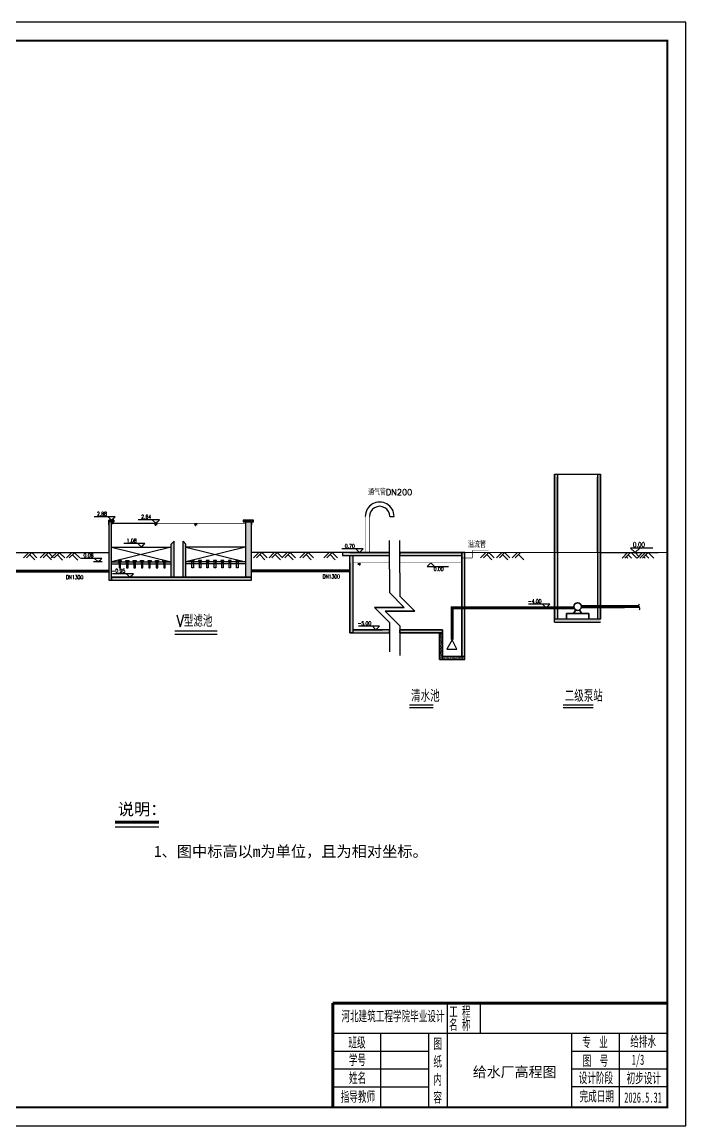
# Model space of a CAD drawing. Header units: millimetres. Extents: x -13300454 to -13101432, y 4628925 to 5943573.
# Drawn here: x -13143905 to -13108184, y 5884173 to 5943573 of the extents above; entities that cross this region are included whole.
import ezdxf

# ---------------------------------------------------------------- set-up
doc = ezdxf.new("R2010")
doc.units = ezdxf.units.MM
doc.linetypes.add('DASHED', pattern=[0.75, 0.5, -0.25])
for name, color, linetype in [('H墙线', 40, 'Continuous'), ('TEXT', 7, 'Continuous'), ('TK', 7, 'Continuous'), ('TWT_TITLE', 7, 'Continuous'), ('其他', 7, 'Continuous'), ('图层1', 1, 'Continuous'), ('墙体', 2, 'Continuous'), ('文字', 80, 'Continuous'), ('水位线', 7, 'Continuous'), ('管件', 6, 'Continuous'), ('结构线', 7, 'Continuous'), ('，', 7, 'Continuous')]:
    doc.layers.add(name, color=color, linetype=linetype)
for name, color, linetype, lineweight in [('H排水管线', 4, 'DASHED', 50), ('H方向线', 6, 'Continuous', 25), ('H绿化带', 3, 'Continuous', 9), ('构筑物2', 202, 'Continuous', 35), ('标注', 3, 'Continuous', 20), ('水厂流程管线', 10, 'Continuous', 70), ('水处理管路', 172, 'Continuous', 70)]:
    doc.layers.add(name, color=color, linetype=linetype, lineweight=lineweight)
doc.styles.add('DIMST', font='', dxfattribs={"width": 0.8})
doc.styles.add('HZ-01', font='simplex.shx', dxfattribs={"width": 0.7, "height": 350, "bigfont": 'hztxt.shx'})
doc.styles.get("Standard").update_dxf_attribs({"font": 'txt', "bigfont": 'gbcbig.shx'})
doc.styles.add('中文', font='', dxfattribs={"width": 0.7, "height": 5000})
doc.styles.get('DIMST').set_extended_font_data('SimSun')
doc.styles.get('中文').set_extended_font_data('SimSun')
pattern_1 = [(37.5, (-2400649.453, 2132576.912), (-1.28002504, 39.15305899), [0, -30.8864, 0, -34.544, 0, -33.02]), (7.5, (-2400649.453, 2132576.91), (35.96186265, 57.34600805), [0, -16.6624, 0, -27.8384, 0, -10.668]), (327.5, (-2400674.447, 2132576.912), (63.27938962, 0.11497477), [0, -10.16, 0, -36.576, 0, -47.752]), (317.5, (-2400674.447, 2132576.91), (61.0845162, 17.83434586), [0, -5.08, 0, -23.9776, 0, -27.432])]

# ---------------------------------------------------------------- blocks, each defined once
blk = doc.blocks.new('biaogao1')
at = {"layer": '墙体', "ltscale": 0.01}
for p, q in [((953, 247), (-247, 247)), ((-247, 247), (0, 0)), ((0, 0), (247, 247))]:
    blk.add_line(p, q, dxfattribs=at)

msp = doc.modelspace()

# ---------------------------------------------------------------- hatches: boundary and pattern name
at = {"layer": 'TK'}
h = msp.add_hatch(dxfattribs=at)
h.set_pattern_fill('AR-SAND', color=256, scale=0.8, style=0)
h.set_pattern_definition([(142.5, (-23834685.073, 2136787.938), (1.28002504, 39.15305899), [0, -30.8864, 0, -34.544, 0, -33.02]), (172.5, (-23834685.073, 2136787.94), (-35.96186265, 57.34600805), [0, -16.6624, 0, -27.8384, 0, -10.668]), (212.5, (-23834660.08, 2136787.938), (-63.27938962, 0.11497477), [0, -10.16, 0, -36.576, 0, -47.752]), (222.5, (-23834660.08, 2136787.94), (-61.0845162, 17.83434586), [0, -5.08, 0, -23.9776, 0, -27.432])])
h.paths.add_polyline_path([(-13115255, 5919241), (-13115095, 5919241), (-13115095, 5911441), (-13115255, 5911441)])
h = msp.add_hatch(dxfattribs=at)
h.set_pattern_fill('AR-SAND', color=256, scale=0.8, style=0)
h.set_pattern_definition([(37.5, (-2393342.58, 2136787.938), (-1.28002504, 39.15305899), [0, -30.8864, 0, -34.544, 0, -33.02]), (7.5, (-2393342.58, 2136787.94), (35.96186265, 57.34600805), [0, -16.6624, 0, -27.8384, 0, -10.668]), (327.5, (-2393367.573, 2136787.938), (63.27938962, 0.11497477), [0, -10.16, 0, -36.576, 0, -47.752]), (317.5, (-2393367.573, 2136787.94), (61.0845162, 17.83434586), [0, -5.08, 0, -23.9776, 0, -27.432])])
h.paths.add_polyline_path([(-13112773, 5919241), (-13112933, 5919241), (-13112933, 5911441), (-13112773, 5911441)])
h = msp.add_hatch(dxfattribs=at)
h.set_pattern_fill('AR-SAND', color=256, scale=0.8, style=0)
h.set_pattern_definition(pattern_1)
h.paths.add_polyline_path([(-13138965, 5916762), (-13138965, 5916682), (-13139245, 5916682), (-13139245, 5916762)])
h = msp.add_hatch(dxfattribs=at)
h.set_pattern_fill('AR-SAND', color=256, scale=0.8, style=0)
h.set_pattern_definition(pattern_1)
h.paths.add_polyline_path([(-13139085, 5913538), (-13139085, 5916682), (-13139245, 5916682), (-13139245, 5913538)])
h = msp.add_hatch(dxfattribs=at)
h.set_pattern_fill('AR-SAND', color=256, scale=0.8, style=0)
h.set_pattern_definition(pattern_1)
h.paths.add_polyline_path([(-13131445, 5916762), (-13132005, 5916762), (-13132005, 5916682), (-13131445, 5916682)])
h = msp.add_hatch(dxfattribs=at)
h.set_pattern_fill('AR-SAND', color=256, scale=0.8, style=0)
h.set_pattern_definition(pattern_1)
h.paths.add_polyline_path([(-13131445, 5916762), (-13132005, 5916762), (-13132005, 5916682), (-13131445, 5916682)])
edge = h.paths.add_edge_path(flags=17)
edge.add_line((-13131445, 5916762), (-13131725, 5916762))
edge.add_line((-13131445, 5916682), (-13131445, 5916762))
edge.add_line((-13131565, 5916682), (-13131445, 5916682))
h = msp.add_hatch(dxfattribs=at)
h.set_pattern_fill('AR-SAND', color=256, scale=0.8, style=0)
h.set_pattern_definition(pattern_1)
h.paths.add_polyline_path([(-13131885, 5913698), (-13131565, 5913698), (-13131565, 5916682), (-13131885, 5916682)])
h = msp.add_hatch(dxfattribs=at)
h.set_pattern_fill('AR-SAND', color=256, scale=0.8, style=0)
h.set_pattern_definition(pattern_1)
edge = h.paths.add_edge_path()
edge.add_line((-13135725, 5913698), (-13135726, 5915641))
edge.add_line((-13135885, 5915482), (-13135726, 5915641))
edge.add_line((-13135885, 5913698), (-13135885, 5915482))
edge.add_line((-13135885, 5913698), (-13135725, 5913698))
h = msp.add_hatch(dxfattribs=at)
h.set_pattern_fill('AR-SAND', color=256, scale=0.8, style=0)
h.set_pattern_definition(pattern_1)
edge = h.paths.add_edge_path()
edge.add_line((-13135245, 5913698), (-13135245, 5915641))
edge.add_line((-13135085, 5913698), (-13135085, 5915482))
edge.add_line((-13135085, 5915482), (-13135245, 5915641))
edge.add_line((-13135245, 5913698), (-13135085, 5913698))
h = msp.add_hatch(dxfattribs=at)
h.set_pattern_fill('AR-SAND', color=256, scale=0.8, style=0)
h.set_pattern_definition(pattern_1)
h.paths.add_polyline_path([(-13124136, 5915030), (-13126669, 5915030), (-13126669, 5914870), (-13124136, 5914870)])
h = msp.add_hatch(dxfattribs=at)
h.set_pattern_fill('AR-SAND', color=256, scale=0.8, style=0)
h.set_pattern_definition(pattern_1)
h.paths.add_polyline_path([(-13126269, 5914870), (-13126109, 5914870), (-13126109, 5910710), (-13126269, 5910710)])
h = msp.add_hatch(dxfattribs=at)
h.set_pattern_fill('AR-SAND', color=256, scale=0.8, style=0)
h.set_pattern_definition(pattern_1)
h.paths.add_polyline_path([(-13120240, 5915030), (-13123573, 5915030), (-13123573, 5914870), (-13120240, 5914870)])
h = msp.add_hatch(dxfattribs=at)
h.set_pattern_fill('AR-SAND', color=256, scale=0.8, style=0)
h.set_pattern_definition(pattern_1)
h.paths.add_polyline_path([(-13120240, 5915030), (-13123573, 5915030), (-13123573, 5914870), (-13120240, 5914870)])
edge = h.paths.add_edge_path()
edge.add_line((-13123573, 5915030), (-13120080, 5915030))
edge.add_line((-13123573, 5914870), (-13120240, 5914870))
h = msp.add_hatch(dxfattribs=at)
h.set_pattern_fill('AR-SAND', color=256, scale=0.8, style=0)
h.set_pattern_definition(pattern_1)
h.paths.add_polyline_path([(-13120080, 5915030), (-13120240, 5915030), (-13120240, 5909430), (-13120080, 5909430)])
h = msp.add_hatch(dxfattribs=at)
h.set_pattern_fill('AR-SAND', color=256, scale=0.8, style=0)
h.set_pattern_definition(pattern_1)
h.paths.add_polyline_path([(-13131565, 5913698), (-13139085, 5913698), (-13139085, 5913538), (-13131565, 5913538)])
h = msp.add_hatch(dxfattribs=at)
h.set_pattern_fill('AR-SAND', color=256, scale=0.8, style=0)
h.set_pattern_definition([(37.5, (-2393342.58, 2134587.938), (-1.28002504, 39.15305899), [0, -30.8864, 0, -34.544, 0, -33.02]), (7.5, (-2393342.58, 2134587.94), (35.96186265, 57.34600805), [0, -16.6624, 0, -27.8384, 0, -10.668]), (327.5, (-2393367.573, 2134587.938), (63.27938962, 0.11497477), [0, -10.16, 0, -36.576, 0, -47.752]), (317.5, (-2393367.573, 2134587.94), (61.0845162, 17.83434586), [0, -5.08, 0, -23.9776, 0, -27.432])])
h.paths.add_polyline_path([(-13112773, 5911441), (-13115255, 5911441), (-13115247, 5911281), (-13112773, 5911281)])
h = msp.add_hatch(dxfattribs=at)
h.set_pattern_fill('AR-SAND', color=256, scale=0.8, style=0)
h.set_pattern_definition(pattern_1)
h.paths.add_polyline_path([(-13124136, 5910870), (-13126109, 5910870), (-13126109, 5910710), (-13124136, 5910710)])
edge = h.paths.add_edge_path()
edge.add_line((-13126269, 5910710), (-13124136, 5910710))
edge.add_line((-13126109, 5910870), (-13124515, 5910870))
h = msp.add_hatch(dxfattribs=at)
h.set_pattern_fill('AR-SAND', color=256, scale=0.8, style=0)
h.set_pattern_definition(pattern_1)
h.paths.add_polyline_path([(-13124136, 5910870), (-13126109, 5910870), (-13126109, 5910710), (-13124136, 5910710)])
h = msp.add_hatch(dxfattribs=at)
h.set_pattern_fill('AR-SAND', color=256, scale=0.8, style=0)
h.set_pattern_definition(pattern_1)
h.paths.add_polyline_path([(-13121280, 5910710), (-13123573, 5910710), (-13123573, 5910870), (-13121280, 5910870)])
h.paths.add_polyline_path([(-13123573, 5910870), (-13121280, 5910870)])
edge = h.paths.add_edge_path()
edge.add_line((-13123573, 5910710), (-13121440, 5910710))
h = msp.add_hatch(dxfattribs=at)
h.set_pattern_fill('AR-SAND', color=256, scale=0.8, style=0)
h.set_pattern_definition(pattern_1)
h.paths.add_polyline_path([(-13121280, 5910710), (-13123573, 5910710), (-13123573, 5910870), (-13121280, 5910870)])
h = msp.add_hatch(dxfattribs=at)
h.set_pattern_fill('AR-SAND', color=256, scale=0.8, style=0)
h.set_pattern_definition(pattern_1)
h.paths.add_polyline_path([(-13121280, 5910710), (-13121280, 5909270), (-13121440, 5909270), (-13121440, 5910710)])
h = msp.add_hatch(dxfattribs=at)
h.set_pattern_fill('AR-SAND', color=256, scale=0.8, style=0)
h.set_pattern_definition(pattern_1)
h.paths.add_polyline_path([(-13120080, 5909430), (-13121280, 5909430), (-13121280, 5909270), (-13120080, 5909270)])

# ---------------------------------------------------------------- linework, layer by layer
at = {"color": 7}
for p, q in [((-13112773, 5915030), (-13109686, 5915030)), ((-13111322, 5915022), (-13111622, 5914722)), ((-13111172, 5915022), (-13111472, 5914722)), ((-13111386, 5914795), (-13111312, 5914722)), ((-13111285, 5914902), (-13111105, 5914722)), ((-13111129, 5915022), (-13110829, 5914722)), ((-13110916, 5915022), (-13110716, 5914822)), ((-13110516, 5915022), (-13110816, 5914722)), ((-13110366, 5915022), (-13110666, 5914722)), ((-13110216, 5915022), (-13110516, 5914722)), ((-13110456, 5914795), (-13110382, 5914722)), ((-13110355, 5914902), (-13110175, 5914722)), ((-13110216, 5915022), (-13109916, 5914722))]:
    msp.add_line(p, q, dxfattribs=at)
for p, q in [((-13114220, 5912071), (-13114220, 5912071)), ((-13138904, 5900273), (-13136553, 5900273))]:
    msp.add_line(p, q)
at = {"lineweight": 70}
msp.add_line((-13138904, 5900521), (-13136553, 5900521), dxfattribs=at)
at = {"color": 0}
for p, q in [((-13109184, 5890773), (-13109184, 5885173)), ((-13114326, 5885173), (-13109184, 5885173)), ((-13192284, 5884173), (-13108184, 5884173))]:
    msp.add_line(p, q, dxfattribs=at)
at = {"layer": 'H墙线'}
for p, q in [((-13115255, 5915081), (-13115255, 5919241)), ((-13112773, 5915081), (-13112773, 5919241)), ((-13115095, 5915081), (-13115095, 5919081)), ((-13112933, 5915081), (-13112933, 5919081)), ((-13124136, 5914536), (-13124136, 5915685)), ((-13123573, 5913940), (-13123573, 5915685)), ((-13144424, 5915030), (-13140215, 5915030)), ((-13126269, 5915030), (-13124136, 5915030)), ((-13124136, 5914136), (-13124136, 5914536)), ((-13123573, 5915030), (-13120080, 5915030)), ((-13120240, 5910870), (-13120240, 5914870)), ((-13120080, 5910870), (-13120080, 5915030)), ((-13124136, 5914136), (-13124136, 5912872)), ((-13123573, 5913940), (-13123573, 5912676)), ((-13124136, 5912872), (-13123336, 5912072)), ((-13123573, 5912676), (-13122773, 5911876)), ((-13124136, 5912072), (-13124936, 5912072)), ((-13124936, 5912072), (-13123336, 5912072)), ((-13123336, 5912072), (-13124936, 5912072)), ((-13124936, 5912072), (-13124136, 5911272)), ((-13123573, 5911876), (-13124373, 5911876)), ((-13124373, 5911876), (-13122773, 5911876)), ((-13122773, 5911876), (-13124373, 5911876)), ((-13124373, 5911876), (-13123573, 5911076)), ((-13124136, 5911272), (-13124136, 5910479)), ((-13124136, 5910976), (-13124136, 5910816)), ((-13123573, 5911076), (-13123573, 5910283)), ((-13115255, 5911281), (-13112933, 5911281)), ((-13112933, 5911441), (-13115058, 5911441)), ((-13124136, 5910479), (-13124136, 5909679)), ((-13121440, 5910710), (-13121440, 5909270)), ((-13121280, 5909430), (-13121280, 5910870)), ((-13120240, 5909430), (-13120240, 5910870)), ((-13120080, 5909270), (-13120080, 5910870)), ((-13123573, 5910283), (-13123573, 5909483)), ((-13121440, 5909270), (-13120240, 5909270)), ((-13120240, 5909430), (-13121280, 5909430))]:
    msp.add_line(p, q, dxfattribs=at)
at = {"layer": 'H墙线', "const_width": 160}
for points in [[(-13144741, 5916206), (-13144741, 5914024), (-13139245, 5914024)], [(-13131565, 5914049), (-13126269, 5914049)], [(-13120760, 5910333), (-13120760, 5912061), (-13114227, 5912061)], [(-13113807, 5912121), (-13110691, 5912121)]]:
    msp.add_lwpolyline(points, dxfattribs=at)
at = {"layer": 'H排水管线'}
for p, q in [((-13136708, 5916554), (-13136788, 5916554)), ((-13136708, 5916522), (-13136748, 5916522)), ((-13136748, 5916522), (-13136668, 5916522)), ((-13136708, 5916495), (-13136716, 5916495)), ((-13136716, 5916495), (-13136700, 5916495)), ((-13136708, 5916554), (-13136628, 5916554)), ((-13134567, 5916554), (-13134647, 5916554)), ((-13134567, 5916522), (-13134607, 5916522)), ((-13134607, 5916522), (-13134527, 5916522)), ((-13134567, 5916495), (-13134575, 5916495)), ((-13134575, 5916495), (-13134559, 5916495)), ((-13134567, 5916554), (-13134487, 5916554)), ((-13125750, 5914422), (-13125830, 5914422)), ((-13125790, 5914390), (-13125710, 5914390)), ((-13125758, 5914363), (-13125742, 5914363)), ((-13125750, 5914422), (-13125670, 5914422))]:
    msp.add_line(p, q, dxfattribs=at)
at = {"layer": 'H排水管线', "const_width": 24}
for points in [[(-13139085, 5916602), (-13131885, 5916602)], [(-13126109, 5914470), (-13124136, 5914470)], [(-13123573, 5914470), (-13120240, 5914470)]]:
    msp.add_lwpolyline(points, dxfattribs=at)
at = {"layer": 'H方向线'}
for p, q in [((-13142319, 5915030), (-13139245, 5915030)), ((-13126669, 5915030), (-13131565, 5915030))]:
    msp.add_line(p, q, dxfattribs=at)
at = {"layer": 'H绿化带'}
for p, q in [((-13143546, 5915030), (-13143829, 5914747)), ((-13143386, 5915030), (-13143669, 5914747)), ((-13143500, 5914917), (-13143217, 5914634)), ((-13143386, 5915030), (-13143104, 5914747)), ((-13142652, 5915030), (-13142934, 5914747)), ((-13142492, 5915030), (-13142774, 5914747)), ((-13142605, 5914917), (-13142322, 5914634)), ((-13142492, 5915030), (-13142209, 5914747)), ((-13142054, 5915018), (-13142336, 5914735)), ((-13141894, 5915018), (-13142176, 5914735)), ((-13142007, 5914905), (-13141724, 5914622)), ((-13141894, 5915018), (-13141611, 5914735)), ((-13141241, 5915018), (-13141523, 5914735)), ((-13141081, 5915018), (-13141363, 5914735)), ((-13141194, 5914905), (-13140911, 5914622)), ((-13141081, 5915018), (-13140798, 5914735)), ((-13131164, 5915030), (-13131447, 5914747)), ((-13131004, 5915030), (-13131287, 5914747)), ((-13131118, 5914917), (-13130835, 5914634)), ((-13131004, 5915030), (-13130722, 5914747)), ((-13130335, 5915030), (-13130618, 5914747)), ((-13130175, 5915030), (-13130458, 5914747)), ((-13130288, 5914917), (-13130005, 5914634)), ((-13130175, 5915030), (-13129892, 5914747)), ((-13129643, 5915030), (-13129926, 5914747)), ((-13129483, 5915030), (-13129766, 5914747)), ((-13129597, 5914917), (-13129314, 5914634)), ((-13129483, 5915030), (-13129201, 5914747)), ((-13128672, 5915030), (-13128955, 5914747)), ((-13128512, 5915030), (-13128795, 5914747)), ((-13128626, 5914917), (-13128343, 5914634)), ((-13128512, 5915030), (-13128230, 5914747)), ((-13127382, 5915030), (-13127664, 5914747)), ((-13127222, 5915030), (-13127504, 5914747)), ((-13127335, 5914917), (-13127052, 5914634)), ((-13127222, 5915030), (-13126939, 5914747)), ((-13120080, 5915030), (-13109184, 5915030)), ((-13118950, 5915030), (-13119233, 5914747)), ((-13118790, 5915030), (-13119073, 5914747)), ((-13118903, 5914917), (-13118621, 5914634)), ((-13118790, 5915030), (-13118507, 5914747)), ((-13118097, 5915030), (-13118379, 5914747)), ((-13117937, 5915030), (-13118219, 5914747)), ((-13118050, 5914917), (-13117767, 5914634)), ((-13117937, 5915030), (-13117654, 5914747)), ((-13117243, 5915030), (-13117526, 5914747)), ((-13117083, 5915030), (-13117366, 5914747)), ((-13117196, 5914917), (-13116913, 5914634))]:
    msp.add_line(p, q, dxfattribs=at)
at = {"layer": 'TEXT'}
for p, q in [((-13124116, 5916969), (-13123886, 5916969)), ((-13139085, 5916602), (-13136708, 5916602)), ((-13139602, 5914522), (-13140070, 5914527)), ((-13126269, 5915030), (-13126669, 5915030)), ((-13126669, 5915030), (-13126669, 5914870)), ((-13126669, 5914870), (-13126269, 5914870)), ((-13126109, 5914870), (-13124136, 5914870)), ((-13123573, 5914870), (-13120240, 5914870))]:
    msp.add_line(p, q, dxfattribs=at)
at = {"layer": 'TEXT', "const_width": 24}
for points in [[(-13125438, 5915030), (-13125438, 5917048)], [(-13125203, 5915030), (-13125203, 5917048)]]:
    msp.add_lwpolyline(points, dxfattribs=at)
at = {"layer": 'TEXT'}
for radius, start, end in [(776, 0, 180.00004), (546, 359.99999, 180.00005)]:
    msp.add_arc((-13124662, 5916969), radius, start, end, dxfattribs=at)
at = {"layer": 'TK'}
for p, q in [((-13115255, 5911441), (-13115255, 5919241)), ((-13115255, 5919241), (-13112773, 5919241)), ((-13115255, 5919241), (-13115255, 5911441)), ((-13115255, 5911281), (-13115255, 5919241)), ((-13115095, 5919241), (-13115095, 5911441)), ((-13112933, 5919241), (-13112933, 5911441)), ((-13112773, 5919241), (-13112773, 5911441)), ((-13112773, 5911441), (-13112773, 5919241)), ((-13139245, 5916762), (-13138965, 5916762)), ((-13139245, 5916682), (-13139245, 5916762)), ((-13138965, 5916682), (-13139245, 5916682)), ((-13139245, 5916682), (-13139245, 5913538)), ((-13139085, 5916682), (-13139245, 5916682)), ((-13139085, 5913538), (-13139085, 5916682)), ((-13138965, 5916762), (-13138965, 5916682)), ((-13131445, 5916762), (-13132005, 5916762)), ((-13132005, 5916762), (-13132005, 5916682)), ((-13132005, 5916682), (-13131445, 5916682)), ((-13131565, 5916682), (-13131885, 5916682)), ((-13131885, 5916682), (-13131885, 5913698)), ((-13131565, 5913698), (-13131565, 5916682)), ((-13131445, 5916682), (-13131445, 5916762)), ((-13139085, 5915322), (-13139085, 5915402)), ((-13124136, 5915030), (-13126669, 5915030)), ((-13126669, 5915030), (-13126669, 5914870)), ((-13126669, 5914870), (-13124136, 5914870)), ((-13126269, 5914870), (-13126109, 5914870)), ((-13126269, 5910710), (-13126269, 5914870)), ((-13126109, 5914870), (-13126109, 5910710)), ((-13124136, 5914870), (-13124136, 5915030)), ((-13123573, 5915030), (-13123573, 5914870)), ((-13120240, 5915030), (-13123573, 5915030)), ((-13123573, 5914870), (-13120240, 5914870)), ((-13120080, 5915030), (-13120240, 5915030)), ((-13120240, 5915030), (-13120240, 5909430)), ((-13120240, 5914870), (-13120240, 5915030)), ((-13120080, 5909430), (-13120080, 5915030)), ((-13139245, 5913538), (-13139085, 5913538)), ((-13131565, 5913698), (-13139085, 5913698)), ((-13139085, 5913698), (-13139085, 5913538)), ((-13139085, 5913538), (-13131565, 5913538)), ((-13135885, 5913698), (-13135725, 5913698)), ((-13135245, 5913698), (-13135085, 5913698)), ((-13131885, 5913698), (-13131565, 5913698)), ((-13131565, 5913538), (-13131565, 5913698)), ((-13112773, 5911441), (-13115255, 5911441)), ((-13115255, 5911281), (-13112773, 5911281)), ((-13112773, 5911441), (-13115058, 5911441)), ((-13135683, 5910807), (-13135043, 5910807)), ((-13135683, 5910631), (-13133414, 5910631)), ((-13135043, 5910807), (-13133414, 5910807)), ((-13126109, 5910710), (-13126269, 5910710)), ((-13124136, 5910870), (-13126109, 5910870)), ((-13126109, 5910870), (-13126109, 5910710)), ((-13126109, 5910710), (-13124136, 5910710)), ((-13124136, 5910710), (-13124136, 5910870)), ((-13123573, 5910710), (-13123573, 5910870)), ((-13123573, 5910870), (-13121280, 5910870)), ((-13121280, 5910710), (-13123573, 5910710)), ((-13121440, 5910710), (-13121280, 5910710)), ((-13121440, 5909270), (-13121440, 5910710)), ((-13121280, 5910870), (-13121280, 5910710)), ((-13121280, 5910710), (-13121280, 5909270)), ((-13120080, 5909430), (-13121280, 5909430)), ((-13121280, 5909270), (-13120080, 5909270)), ((-13123060, 5906837), (-13121780, 5906837)), ((-13114789, 5906837), (-13113172, 5906837)), ((-13123060, 5906695), (-13122420, 5906695)), ((-13122420, 5906695), (-13121780, 5906695)), ((-13114789, 5906695), (-13114149, 5906695)), ((-13114149, 5906695), (-13113172, 5906695))]:
    msp.add_line(p, q, dxfattribs=at)
at = {"layer": 'TWT_TITLE', "color": 0}
msp.add_lwpolyline([(-13192284, 5884173), (-13108184, 5884173), (-13108184, 5943573), (-13192284, 5943573)], close=True, dxfattribs=at)
at = {"layer": 'TWT_TITLE', "color": 0, "const_width": 100}
msp.add_lwpolyline([(-13189784, 5885173), (-13109184, 5885173), (-13109184, 5942573), (-13189784, 5942573)], close=True, dxfattribs=at)
at = {"layer": '其他'}
for p, q in [((-13139279, 5916955), (-13140031, 5916955)), ((-13139085, 5916762), (-13139279, 5916955)), ((-13138892, 5916955), (-13139279, 5916955)), ((-13139085, 5916762), (-13138892, 5916955)), ((-13139085, 5916762), (-13138967, 5916880)), ((-13136901, 5916795), (-13137654, 5916795)), ((-13136708, 5916602), (-13136901, 5916795)), ((-13136515, 5916795), (-13136901, 5916795)), ((-13136708, 5916602), (-13136515, 5916795)), ((-13136708, 5916602), (-13136590, 5916720)), ((-13137679, 5915515), (-13138431, 5915515)), ((-13137485, 5915322), (-13137679, 5915515)), ((-13137292, 5915515), (-13137679, 5915515)), ((-13137485, 5915322), (-13137292, 5915515)), ((-13137485, 5915322), (-13137367, 5915440)), ((-13125943, 5915223), (-13126695, 5915223)), ((-13125749, 5915030), (-13125943, 5915223)), ((-13125556, 5915223), (-13125943, 5915223)), ((-13125749, 5915030), (-13125556, 5915223)), ((-13125749, 5915030), (-13125631, 5915148)), ((-13140002, 5914715), (-13140755, 5914715)), ((-13139809, 5914522), (-13140002, 5914715)), ((-13139616, 5914715), (-13140002, 5914715)), ((-13139809, 5914522), (-13139616, 5914715)), ((-13139809, 5914522), (-13139691, 5914640)), ((-13121906, 5914470), (-13122099, 5914277)), ((-13121906, 5914470), (-13121713, 5914277)), ((-13138294, 5913891), (-13139047, 5913891)), ((-13138101, 5913698), (-13138294, 5913891)), ((-13137908, 5913891), (-13138294, 5913891)), ((-13138101, 5913698), (-13137908, 5913891)), ((-13121981, 5914395), (-13122099, 5914277)), ((-13122099, 5914277), (-13121713, 5914277)), ((-13121713, 5914277), (-13120961, 5914277)), ((-13138101, 5913698), (-13137983, 5913816)), ((-13115893, 5912254), (-13116646, 5912254)), ((-13115700, 5912061), (-13115893, 5912254)), ((-13115507, 5912254), (-13115893, 5912254)), ((-13115700, 5912061), (-13115507, 5912254)), ((-13115700, 5912061), (-13115582, 5912179)), ((-13125056, 5911063), (-13125809, 5911063)), ((-13124863, 5910870), (-13125056, 5911063)), ((-13124670, 5911063), (-13125056, 5911063)), ((-13124863, 5910870), (-13124670, 5911063)), ((-13124863, 5910870), (-13124745, 5910988)), ((-13120760, 5910333), (-13121046, 5909836)), ((-13120517, 5909836), (-13120760, 5910333)), ((-13121046, 5909836), (-13120517, 5909836))]:
    msp.add_line(p, q, dxfattribs=at)
at = {"layer": '其他', "const_width": 24}
for points in [[(-13119679, 5914737), (-13119679, 5915143), (-13118790, 5915143)], [(-13120240, 5914737), (-13119679, 5914737)]]:
    msp.add_lwpolyline(points, dxfattribs=at)
at = {"layer": '构筑物2'}
for p, q in [((-13114614, 5911441), (-13114614, 5911741)), ((-13114614, 5911741), (-13113414, 5911741)), ((-13114231, 5911741), (-13114116, 5911942)), ((-13113911, 5911942), (-13113797, 5911741)), ((-13113414, 5911741), (-13113414, 5911441))]:
    msp.add_line(p, q, dxfattribs=at)
msp.add_circle((-13114014, 5912121), 207, dxfattribs=at)
at = {"layer": '水位线'}
for p, q in [((-13115081, 5912063), (-13114889, 5912063)), ((-13115033, 5912036), (-13114930, 5912036)), ((-13114995, 5912012), (-13114965, 5912012))]:
    msp.add_line(p, q, dxfattribs=at)
at = {"layer": '水厂流程管线', "const_width": 24}
for points in [[(-13144741, 5914024), (-13139245, 5914024)], [(-13131565, 5914049), (-13126269, 5914049)], [(-13113807, 5912121), (-13110691, 5912121)], [(-13120760, 5910333), (-13120760, 5912061), (-13118103, 5912061)]]:
    msp.add_lwpolyline(points, dxfattribs=at)
at = {"layer": '水处理管路'}
msp.add_line((-13113807, 5912101), (-13111494, 5912101), dxfattribs=at)
at = {"layer": '管件'}
for points, start_tangent, end_tangent in [([(-13110699, 5912254), (-13110734, 5912177), (-13110699, 5912100)], (-0.772766, -0.634691), (0.462401, -0.886671)), ([(-13110699, 5911947), (-13110664, 5912024), (-13110699, 5912100)], (0.772766, 0.634691), (-0.462401, 0.886671))]:
    msp.add_spline(points, degree=3, dxfattribs=dict(at, start_tangent=start_tangent, end_tangent=end_tangent))
at = {"layer": '结构线'}
for p, q in [((-13139245, 5916522), (-13139245, 5916762)), ((-13139245, 5916762), (-13139085, 5916762)), ((-13138965, 5916762), (-13139245, 5916762)), ((-13139245, 5916522), (-13139245, 5913538)), ((-13139245, 5916522), (-13139245, 5913698)), ((-13139085, 5916682), (-13139085, 5916522)), ((-13139085, 5916682), (-13138965, 5916682)), ((-13139085, 5913698), (-13139085, 5916522)), ((-13138965, 5916682), (-13138965, 5916762)), ((-13131885, 5916762), (-13132005, 5916762)), ((-13132005, 5916762), (-13132005, 5916682)), ((-13132005, 5916682), (-13131885, 5916682)), ((-13131725, 5916762), (-13131885, 5916762)), ((-13131885, 5916682), (-13131885, 5913698)), ((-13131725, 5916762), (-13131565, 5916762)), ((-13131445, 5916762), (-13131725, 5916762)), ((-13131565, 5916682), (-13131565, 5916522)), ((-13131565, 5916682), (-13131445, 5916682)), ((-13131565, 5913538), (-13131565, 5916522)), ((-13131445, 5916682), (-13131445, 5916762)), ((-13139085, 5915322), (-13135885, 5915322)), ((-13139085, 5915322), (-13135885, 5914522)), ((-13135885, 5915322), (-13139085, 5914522)), ((-13135885, 5915482), (-13135726, 5915641)), ((-13135885, 5913698), (-13135885, 5915482)), ((-13135725, 5913698), (-13135726, 5915641)), ((-13135085, 5915482), (-13135245, 5915641)), ((-13135245, 5913698), (-13135245, 5915641)), ((-13135085, 5913698), (-13135085, 5915482)), ((-13131885, 5915322), (-13135085, 5915322)), ((-13131885, 5915322), (-13135085, 5914522)), ((-13135085, 5915322), (-13131885, 5914522)), ((-13139085, 5914522), (-13135885, 5914522)), ((-13138725, 5914522), (-13138725, 5914602)), ((-13138725, 5914602), (-13138645, 5914602)), ((-13138685, 5914522), (-13138725, 5914522)), ((-13138685, 5914522), (-13138685, 5914202)), ((-13138685, 5914418), (-13138685, 5914522)), ((-13138645, 5914602), (-13138565, 5914602)), ((-13138605, 5914202), (-13138605, 5914522)), ((-13138565, 5914522), (-13138605, 5914522)), ((-13138565, 5914602), (-13138565, 5914522)), ((-13138325, 5914522), (-13138325, 5914602)), ((-13138325, 5914602), (-13138245, 5914602)), ((-13138285, 5914522), (-13138325, 5914522)), ((-13138285, 5914522), (-13138285, 5914202)), ((-13138285, 5914418), (-13138285, 5914522)), ((-13138245, 5914602), (-13138165, 5914602)), ((-13138205, 5914202), (-13138205, 5914522)), ((-13138165, 5914522), (-13138205, 5914522)), ((-13138165, 5914602), (-13138165, 5914522)), ((-13137925, 5914522), (-13137925, 5914602)), ((-13137925, 5914602), (-13137845, 5914602)), ((-13137885, 5914522), (-13137925, 5914522)), ((-13137885, 5914522), (-13137885, 5914202)), ((-13137885, 5914418), (-13137885, 5914522)), ((-13137845, 5914602), (-13137765, 5914602)), ((-13137805, 5914202), (-13137805, 5914522)), ((-13137765, 5914522), (-13137805, 5914522)), ((-13137765, 5914602), (-13137765, 5914522)), ((-13137525, 5914522), (-13137525, 5914602)), ((-13137525, 5914602), (-13137445, 5914602)), ((-13137485, 5914522), (-13137525, 5914522)), ((-13137485, 5914522), (-13137485, 5914202)), ((-13137485, 5914418), (-13137485, 5914522)), ((-13137445, 5914602), (-13137365, 5914602)), ((-13137405, 5914202), (-13137405, 5914522)), ((-13137365, 5914522), (-13137405, 5914522)), ((-13137365, 5914602), (-13137365, 5914522)), ((-13137125, 5914522), (-13137125, 5914602)), ((-13137125, 5914602), (-13137045, 5914602)), ((-13137085, 5914522), (-13137125, 5914522)), ((-13137085, 5914522), (-13137085, 5914202)), ((-13137085, 5914418), (-13137085, 5914522)), ((-13137045, 5914602), (-13136965, 5914602)), ((-13137005, 5914202), (-13137005, 5914522)), ((-13136965, 5914522), (-13137005, 5914522)), ((-13136965, 5914602), (-13136965, 5914522)), ((-13136725, 5914522), (-13136725, 5914602)), ((-13136725, 5914602), (-13136645, 5914602)), ((-13136685, 5914522), (-13136725, 5914522)), ((-13136685, 5914522), (-13136685, 5914202)), ((-13136685, 5914418), (-13136685, 5914522)), ((-13136645, 5914602), (-13136565, 5914602)), ((-13136605, 5914202), (-13136605, 5914522)), ((-13136565, 5914522), (-13136605, 5914522)), ((-13136565, 5914602), (-13136565, 5914522)), ((-13136325, 5914522), (-13136325, 5914602)), ((-13136325, 5914602), (-13136245, 5914602)), ((-13136285, 5914522), (-13136325, 5914522)), ((-13136285, 5914522), (-13136285, 5914202)), ((-13136285, 5914418), (-13136285, 5914522)), ((-13136245, 5914602), (-13136165, 5914602)), ((-13136205, 5914202), (-13136205, 5914522)), ((-13136165, 5914522), (-13136205, 5914522)), ((-13136165, 5914602), (-13136165, 5914522)), ((-13135085, 5913698), (-13135085, 5914778)), ((-13131885, 5914522), (-13135085, 5914522)), ((-13134725, 5914602), (-13134805, 5914602)), ((-13134805, 5914602), (-13134805, 5914522)), ((-13134805, 5914522), (-13134765, 5914522)), ((-13134765, 5914202), (-13134765, 5914522)), ((-13134645, 5914602), (-13134725, 5914602)), ((-13134685, 5914522), (-13134685, 5914202)), ((-13134685, 5914418), (-13134685, 5914522)), ((-13134685, 5914522), (-13134645, 5914522)), ((-13134645, 5914522), (-13134645, 5914602)), ((-13134325, 5914602), (-13134405, 5914602)), ((-13134405, 5914602), (-13134405, 5914522)), ((-13134405, 5914522), (-13134365, 5914522)), ((-13134365, 5914202), (-13134365, 5914522)), ((-13134245, 5914602), (-13134325, 5914602)), ((-13134285, 5914522), (-13134285, 5914202)), ((-13134285, 5914418), (-13134285, 5914522)), ((-13134285, 5914522), (-13134245, 5914522)), ((-13134245, 5914522), (-13134245, 5914602)), ((-13133925, 5914602), (-13134005, 5914602)), ((-13134005, 5914602), (-13134005, 5914522)), ((-13134005, 5914522), (-13133965, 5914522)), ((-13133965, 5914202), (-13133965, 5914522)), ((-13133845, 5914602), (-13133925, 5914602)), ((-13133885, 5914522), (-13133885, 5914202)), ((-13133885, 5914418), (-13133885, 5914522)), ((-13133885, 5914522), (-13133845, 5914522)), ((-13133845, 5914522), (-13133845, 5914602)), ((-13133525, 5914602), (-13133605, 5914602)), ((-13133605, 5914602), (-13133605, 5914522)), ((-13133605, 5914522), (-13133565, 5914522)), ((-13133565, 5914202), (-13133565, 5914522)), ((-13133445, 5914602), (-13133525, 5914602)), ((-13133485, 5914522), (-13133485, 5914202)), ((-13133485, 5914418), (-13133485, 5914522)), ((-13133485, 5914522), (-13133445, 5914522)), ((-13133445, 5914522), (-13133445, 5914602)), ((-13133125, 5914602), (-13133205, 5914602)), ((-13133205, 5914602), (-13133205, 5914522)), ((-13133205, 5914522), (-13133165, 5914522)), ((-13133165, 5914202), (-13133165, 5914522)), ((-13133045, 5914602), (-13133125, 5914602)), ((-13133085, 5914522), (-13133085, 5914202)), ((-13133085, 5914418), (-13133085, 5914522)), ((-13133085, 5914522), (-13133045, 5914522)), ((-13133045, 5914522), (-13133045, 5914602)), ((-13132725, 5914602), (-13132805, 5914602)), ((-13132805, 5914602), (-13132805, 5914522)), ((-13132805, 5914522), (-13132765, 5914522)), ((-13132765, 5914202), (-13132765, 5914522)), ((-13132645, 5914602), (-13132725, 5914602)), ((-13132685, 5914522), (-13132685, 5914202)), ((-13132685, 5914418), (-13132685, 5914522)), ((-13132685, 5914522), (-13132645, 5914522)), ((-13132645, 5914522), (-13132645, 5914602)), ((-13132325, 5914602), (-13132405, 5914602)), ((-13132405, 5914602), (-13132405, 5914522)), ((-13132405, 5914522), (-13132365, 5914522)), ((-13132365, 5914202), (-13132365, 5914522)), ((-13132245, 5914602), (-13132325, 5914602)), ((-13132285, 5914522), (-13132285, 5914202)), ((-13132285, 5914418), (-13132285, 5914522)), ((-13132285, 5914522), (-13132245, 5914522)), ((-13132245, 5914522), (-13132245, 5914602)), ((-13126269, 5914470), (-13126269, 5914870)), ((-13126269, 5914870), (-13126109, 5914870)), ((-13126269, 5914470), (-13126269, 5910870)), ((-13126109, 5914870), (-13126109, 5914470)), ((-13126109, 5914470), (-13126109, 5910870)), ((-13139085, 5914418), (-13135885, 5914418)), ((-13138685, 5914202), (-13138605, 5914202)), ((-13138285, 5914202), (-13138205, 5914202)), ((-13137885, 5914202), (-13137805, 5914202)), ((-13137485, 5914202), (-13137405, 5914202)), ((-13137085, 5914202), (-13137005, 5914202)), ((-13136685, 5914202), (-13136605, 5914202)), ((-13136285, 5914202), (-13136205, 5914202)), ((-13131885, 5914418), (-13135085, 5914418)), ((-13134685, 5914202), (-13134765, 5914202)), ((-13134285, 5914202), (-13134365, 5914202)), ((-13133885, 5914202), (-13133965, 5914202)), ((-13133485, 5914202), (-13133565, 5914202)), ((-13133085, 5914202), (-13133165, 5914202)), ((-13132685, 5914202), (-13132765, 5914202)), ((-13132285, 5914202), (-13132365, 5914202)), ((-13139245, 5913538), (-13135885, 5913538)), ((-13139085, 5913698), (-13135885, 5913698)), ((-13139085, 5913698), (-13138101, 5913698)), ((-13135885, 5913538), (-13131885, 5913538)), ((-13135725, 5913698), (-13135245, 5913698)), ((-13135085, 5913698), (-13131885, 5913698)), ((-13131885, 5913538), (-13131565, 5913538)), ((-13126269, 5910870), (-13126269, 5910710)), ((-13126269, 5910710), (-13124136, 5910710)), ((-13126109, 5910870), (-13124515, 5910870)), ((-13124136, 5910870), (-13124515, 5910870)), ((-13121280, 5910870), (-13123573, 5910870)), ((-13123573, 5910710), (-13121440, 5910710))]:
    msp.add_line(p, q, dxfattribs=at)
at = {"layer": '，', "color": 0, "lineweight": 70, "ltscale": 500}
msp.add_line((-13127184, 5890773), (-13127184, 5885173), dxfattribs=at)
at = {"layer": '，', "color": 0, "lineweight": 70, "ltscale": 1000}
msp.add_line((-13109184, 5890773), (-13127184, 5890773), dxfattribs=at)
at = {"layer": '，', "color": 0, "lineweight": -3, "ltscale": 500}
for p, q in [((-13121012, 5885173), (-13121012, 5890773)), ((-13119241, 5889168), (-13119241, 5890773)), ((-13127184, 5889168), (-13121012, 5889168)), ((-13124612, 5889168), (-13124612, 5885173)), ((-13122041, 5889168), (-13122041, 5885173)), ((-13121012, 5889168), (-13109184, 5889168)), ((-13114326, 5885173), (-13114326, 5889168)), ((-13111755, 5885173), (-13111755, 5889168)), ((-13127184, 5888204), (-13122041, 5888204)), ((-13114326, 5888204), (-13109184, 5888204)), ((-13127184, 5887240), (-13122041, 5887240)), ((-13114326, 5887240), (-13109184, 5887240)), ((-13127184, 5886276), (-13122041, 5886276)), ((-13109184, 5886276), (-13114326, 5886276))]:
    msp.add_line(p, q, dxfattribs=at)

# ---------------------------------------------------------------- block references
at = {"layer": '标注'}
msp.add_blockref('biaogao1', (-13110916, 5915022), dxfattribs=at)

# ---------------------------------------------------------------- texts
msp.add_text('通气管DN200', height=320).set_placement((-13125286, 5918115))
for s, insert, char_height, width, attachment_point in [('溢流管', (-13118949, 5915614), 320, 4565.01, 3), ('{\\fFangSong|b1|i0|c134|p49;说明：}', (-13138755, 5901538), 640, 7520.24, 1), ('{\\fFangSong|b0|i0|c134|p49;1、图中标高以m为单位，且为相对坐标。}', (-13136806, 5899247), 600, 21008.15, 1)]:
    msp.add_mtext(s, dxfattribs=dict(insert=insert, char_height=char_height, width=width, attachment_point=attachment_point))
at = {"layer": 'TK', "char_height": 640, "width": 2433.1, "attachment_point": 1, "style": 'DIMST'}
for s, insert in [('{\\Ftxt,gbcbig|c134;V型滤池}', (-13135596, 5911673)), ('{\\Ftxt,gbcbig|c134;清水池}', (-13122973, 5907636)), ('{\\Ftxt,gbcbig|c134;二级泵站}', (-13114702, 5907636))]:
    msp.add_mtext(s, dxfattribs=dict(at, insert=insert))
at = {"layer": '图层1', "char_height": 200.7, "width": 2303.37, "attachment_point": 3}
for s, insert in [('{\\W0.8;2.88}', (-13139339, 5917212)), ('{\\W0.8;2.64}', (-13136961, 5917052)), ('{\\W0.8;1.08}', (-13137739, 5915772)), ('{\\W0.8;0.70}', (-13126003, 5915480)), ('{\\W0.8;0.08}', (-13140062, 5914972)), ('{\\W0.8;-0.95}', (-13138354, 5914148)), ('{\\W0.8;0.00}', (-13121222, 5914237)), ('{\\W0.8;DN1300}', (-13140613, 5913802)), ('{\\W0.8;DN1300}', (-13126801, 5913839)), ('{\\W0.8;-4.00}', (-13115953, 5912511)), ('{\\W0.8;-5.00}', (-13125116, 5911320))]:
    msp.add_mtext(s, dxfattribs=dict(at, insert=insert))
at = {"layer": '文字', "color": 0, "style": '中文', "width": 0.6}
for s, height, p in [('河北建筑工程学院毕业设计', 550.37, (-13126721, 5889810)), ('工 程', 550.4, (-13120921, 5890048)), ('名 称', 550.4, (-13120927, 5889348)), ('班级', 550.4, (-13126345, 5888392)), ('图', 550, (-13121772, 5888327)), ('专  业', 550.4, (-13113760, 5888410)), ('给排水', 550.4, (-13111175, 5888439)), ('学号', 550.4, (-13126320, 5887454)), ('纸', 550, (-13121772, 5887363)), ('图  号', 550.4, (-13113741, 5887412)), ('1/3', 550.4, (-13111101, 5887462)), ('姓名', 550.4, (-13126315, 5886485)), ('内', 550, (-13121772, 5886399)), ('设计阶段', 550.4, (-13113953, 5886488)), ('初步设计', 550.4, (-13111375, 5886475)), ('指导教师', 550.4, (-13126759, 5885475)), ('容', 550, (-13121772, 5885434)), ('完成日期', 550.4, (-13113907, 5885498)), ('2026.5.31', 550.4, (-13111501, 5885429))]:
    msp.add_text(s, height=height, dxfattribs=at).set_placement(p)
at = {"layer": '文字', "color": 0, "style": '中文'}
msp.add_text('给水厂高程图', height=550.4, dxfattribs=at).set_placement((-13119652, 5886802))
at = {"layer": '标注', "ltscale": 0.01, "style": 'HZ-01', "width": 0.7}
msp.add_text('0.00', height=250, dxfattribs=at).set_placement((-13111034, 5915329))

doc.saveas('drawing.dxf')
